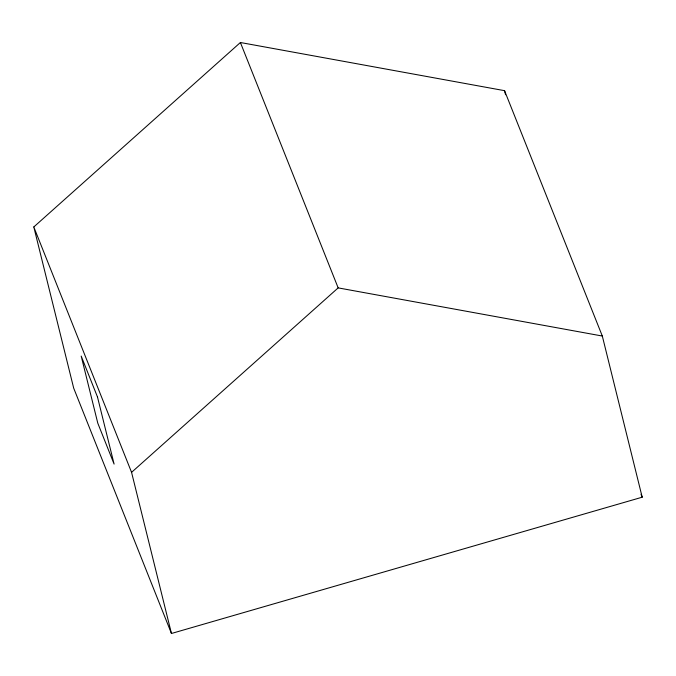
<?xml version="1.0" encoding="UTF-8"?>
<svg xmlns="http://www.w3.org/2000/svg" width="676" height="676" viewBox="0 0 676 676"><rect width="100%" height="100%" fill="white"/><g stroke="black" fill="none" stroke-linecap="round" stroke-linejoin="round"><path stroke-width="1.01" d="M33.8 226.959L240.394 42.512L504.55 90.668L602.316 336.04L642.2 497.198L171.451 633.488L73.684 388.117L33.8 226.959L131.566 472.338L171.451 633.488M131.566 472.338L338.161 287.883L602.316 336.04M641.034 494.266L642.2 497.198M240.394 42.512L338.161 287.883M504.55 90.668L505.555 94.75M97.479 396.956L81.188 356.058L97.8 423.21L114.1 464.099L97.479 396.956"/></g></svg>
